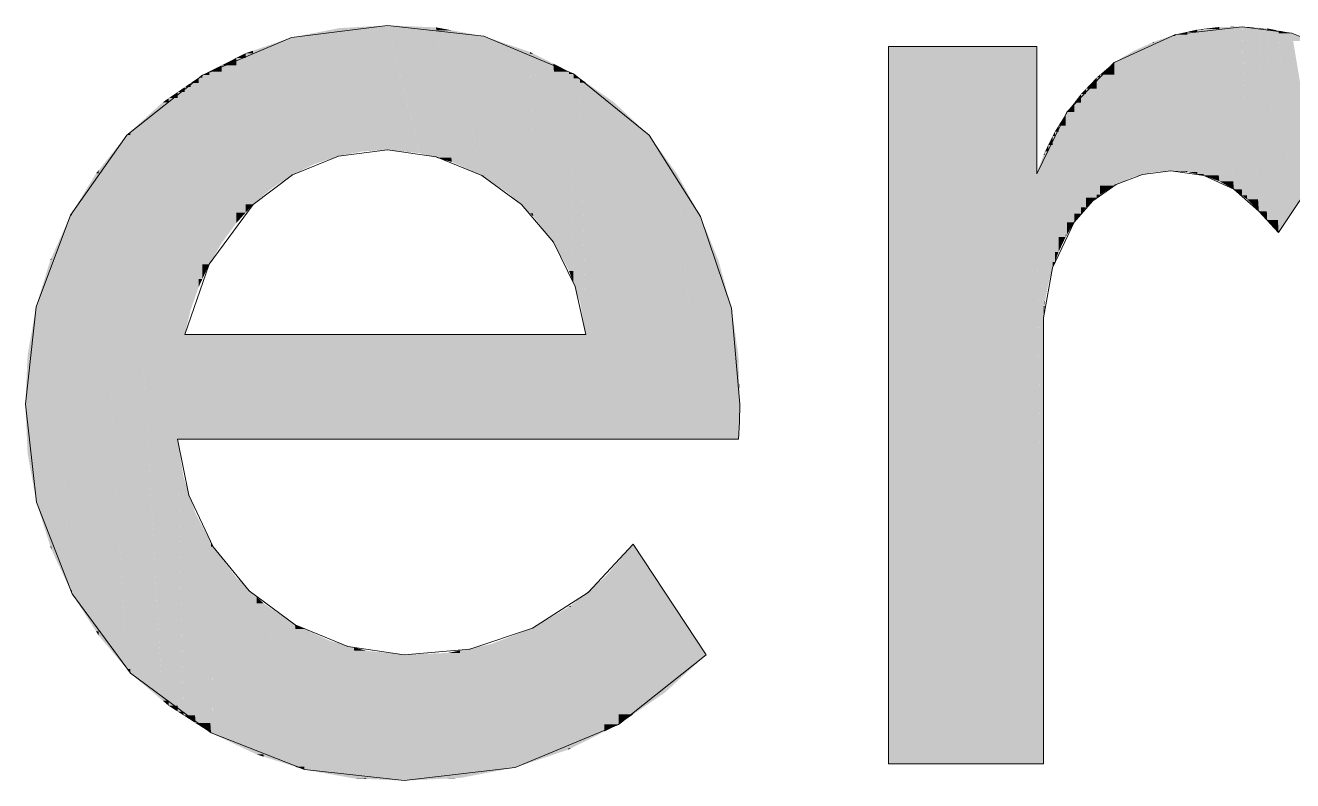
# Model space of a CAD drawing. Extents: x -1 to 1342, y -35 to 723.
# Drawn here: x 1227.432 to 1229.75, y 276.816 to 278.197 of the extents above; entities that cross this region are included whole.
import ezdxf

# ---------------------------------------------------------------- set-up
doc = ezdxf.new("R2010")
doc.units = 0
doc.layers.get('0').update_dxf_attribs({"lineweight": 18})
doc.layers.add('P11_Plankopf_Ausführung_AF_4_800 Plankopf', color=7, linetype='Continuous', lineweight=25)

# ---------------------------------------------------------------- blocks, each defined once
blk = doc.blocks.new('Referenz-A0SKLQSHLL', base_point=(1054.4775, 131.3883))
at = {"layer": 'P11_Plankopf_Ausführung_AF_4_800 Plankopf', "color": 0, "linetype": 'Continuous', "lineweight": 13, "ltscale": 16.9}
for p, q in [((1228.0942, 278.1969), (1227.9188, 278.1747)), ((1228.2708, 278.1769), (1228.0942, 278.1969)), ((1229.5358, 278.1801), (1229.424, 278.1292)), ((1229.6578, 278.1945), (1229.5358, 278.1801)), ((1229.7489, 278.1825), (1229.6578, 278.1945)), ((1229.8342, 278.1485), (1229.7489, 278.1825)), ((1227.9188, 278.1747), (1227.7559, 278.1061)), ((1228.4348, 278.1081), (1228.2708, 278.1769)), ((1229.2821, 278.1584), (1229.0109, 278.1584)), ((1229.0109, 278.1584), (1229.0109, 276.8465)), ((1229.2821, 277.9257), (1229.2821, 278.1584)), ((1229.424, 278.1292), (1229.3375, 278.0383)), ((1227.7559, 278.1061), (1227.6174, 277.9962)), ((1228.5729, 277.9962), (1228.4348, 278.1081)), ((1229.7246, 277.8184), (1229.9086, 278.0947)), ((1229.3375, 278.0383), (1229.2821, 277.9257)), ((1227.6174, 277.9962), (1227.5146, 277.8496)), ((1228.6673, 277.8471), (1228.5729, 277.9962)), ((1228.0046, 277.9578), (1227.9208, 277.9238)), ((1228.0942, 277.9693), (1228.0046, 277.9578)), ((1228.1834, 277.9563), (1228.0942, 277.9693)), ((1228.2669, 277.9223), (1228.1834, 277.9563)), ((1227.9208, 277.9238), (1227.8485, 277.8695)), ((1229.4758, 277.9245), (1229.4273, 277.9059)), ((1229.5274, 277.9308), (1229.4758, 277.9245)), ((1229.5876, 277.9225), (1229.5274, 277.9308)), ((1228.3398, 277.8694), (1228.2669, 277.9223)), ((1229.4273, 277.9059), (1229.3848, 277.8761)), ((1229.6429, 277.8972), (1229.5876, 277.9225)), ((1229.6885, 277.8569), (1229.6429, 277.8972)), ((1227.8485, 277.8695), (1227.7683, 277.76)), ((1228.3979, 277.8005), (1228.3398, 277.8694)), ((1229.3848, 277.8761), (1229.3507, 277.8369)), ((1229.6885, 277.8569), (1229.7246, 277.8184)), ((1227.5146, 277.8496), (1227.4515, 277.682)), ((1228.7237, 277.6799), (1228.6673, 277.8471)), ((1229.3507, 277.8369), (1229.3113, 277.7533)), ((1228.4379, 277.7197), (1228.3979, 277.8005)), ((1227.7683, 277.76), (1227.7236, 277.6317)), ((1229.3113, 277.7533), (1229.2947, 277.6624)), ((1228.4574, 277.6317), (1228.4379, 277.7197)), ((1227.4515, 277.682), (1227.432, 277.504)), ((1228.7388, 277.504), (1228.7237, 277.6799)), ((1229.2947, 276.8465), (1229.2947, 277.6624)), ((1228.4574, 277.6317), (1227.7236, 277.6317)), ((1227.432, 277.504), (1227.4521, 277.3251)), ((1228.7385, 277.4719), (1228.7388, 277.504)), ((1228.7364, 277.44), (1228.7385, 277.4719)), ((1227.7106, 277.44), (1227.7309, 277.3377)), ((1227.7106, 277.44), (1228.7364, 277.44)), ((1227.4521, 277.3251), (1227.5176, 277.1573)), ((1227.7309, 277.3377), (1227.7755, 277.2435)), ((1227.7755, 277.2435), (1227.8416, 277.163)), ((1228.4615, 277.1601), (1228.5442, 277.2482)), ((1228.6774, 277.0462), (1228.5442, 277.2482)), ((1227.8416, 277.163), (1227.9254, 277.101)), ((1228.3598, 277.0948), (1228.4615, 277.1601)), ((1227.5176, 277.1573), (1227.6241, 277.0121)), ((1227.9254, 277.101), (1228.0218, 277.0612)), ((1228.2453, 277.056), (1228.3598, 277.0948)), ((1228.0218, 277.0612), (1228.1249, 277.0462)), ((1228.1249, 277.0462), (1228.2453, 277.056)), ((1228.5172, 276.9186), (1228.6774, 277.0462)), ((1227.6241, 277.0121), (1227.7717, 276.903)), ((1228.3282, 276.8399), (1228.5172, 276.9186)), ((1227.7717, 276.903), (1227.9425, 276.8361)), ((1227.9425, 276.8361), (1228.1249, 276.8159)), ((1228.1249, 276.8159), (1228.3282, 276.8399)), ((1229.0109, 276.8465), (1229.2947, 276.8465))]:
    blk.add_line(p, q, dxfattribs=at)
at = {"layer": 'P11_Plankopf_Ausführung_AF_4_800 Plankopf', "color": 0, "linetype": 'Continuous', "lineweight": 0, "ltscale": 0.0169}
for points in [[(1227.9616, 278.1751), (1227.9208, 278.1751), (1227.9616, 278.1831)], [(1228.0046, 278.1831), (1227.9616, 278.1831), (1228.0046, 278.1915)], [(1228.0046, 277.9578), (1227.9616, 277.9578), (1227.9616, 278.1831)], [(1228.0046, 277.9578), (1228.0046, 278.1831), (1227.9616, 278.1831)], [(1228.0058, 278.1915), (1228.0046, 278.1915), (1228.0058, 278.1918)], [(1228.0058, 277.958), (1228.0046, 277.958), (1228.0046, 278.1915)], [(1228.0058, 277.958), (1228.0058, 278.1915), (1228.0046, 278.1915)], [(1228.049, 278.1918), (1228.0058, 278.1918), (1228.049, 278.1943)], [(1228.049, 277.9665), (1228.0058, 277.9665), (1228.0058, 278.1918)], [(1228.049, 277.9665), (1228.049, 278.1918), (1228.0058, 278.1918)], [(1228.0942, 278.1943), (1228.049, 278.1943), (1228.0942, 278.1969)], [(1228.0942, 277.9693), (1228.049, 277.9693), (1228.049, 278.1943)], [(1228.0942, 277.9693), (1228.0942, 278.1943), (1228.049, 278.1943)], [(1228.1524, 277.9693), (1228.0942, 277.9693), (1228.0942, 278.1969)], [(1228.1541, 278.1944), (1228.0949, 278.1944), (1228.0942, 278.1969)], [(1228.1541, 277.963), (1228.1541, 278.1944), (1228.0949, 278.1944)], [(1228.1823, 277.963), (1228.1541, 277.963), (1228.1541, 278.1944)], [(1228.1832, 278.1932), (1228.1542, 278.1932), (1228.1541, 278.1944)], [(1228.1832, 277.9551), (1228.1832, 278.1932), (1228.1542, 278.1932)], [(1228.2112, 277.9551), (1228.1832, 277.9551), (1228.1832, 278.1932)], [(1228.2121, 278.1878), (1228.1839, 278.1878), (1228.1832, 278.1932)], [(1228.2121, 277.9472), (1228.2121, 278.1878), (1228.1839, 278.1878)], [(1228.2617, 277.9472), (1228.2121, 277.9472), (1228.2121, 278.1878)], [(1228.2669, 278.1776), (1228.2142, 278.1776), (1228.2121, 278.1878)], [(1229.5358, 278.1773), (1229.5274, 278.1773), (1229.5358, 278.1801)], [(1229.5578, 278.1801), (1229.5358, 278.1801), (1229.5578, 278.185)], [(1229.5577, 277.9303), (1229.5358, 277.9303), (1229.5358, 278.1801)], [(1229.5578, 277.9289), (1229.5578, 278.1801), (1229.5358, 278.1801)], [(1229.5759, 278.185), (1229.5578, 278.185), (1229.5759, 278.1891)], [(1229.5757, 277.9289), (1229.5578, 277.9289), (1229.5578, 278.185)], [(1229.5759, 277.925), (1229.5759, 278.185), (1229.5578, 278.185)], [(1229.5876, 278.1891), (1229.5759, 278.1891), (1229.5876, 278.1905)], [(1229.5875, 277.925), (1229.5759, 277.925), (1229.5759, 278.1891)], [(1229.5876, 277.9225), (1229.5876, 278.1891), (1229.5759, 278.1891)], [(1229.6162, 278.1905), (1229.5876, 278.1905), (1229.6162, 278.1939)], [(1229.6151, 277.9225), (1229.5876, 277.9225), (1229.5876, 278.1905)], [(1229.6162, 277.9119), (1229.6162, 278.1905), (1229.5876, 278.1905)], [(1229.6167, 277.9119), (1229.6162, 277.9119), (1229.6162, 278.1939)], [(1229.6167, 277.9116), (1229.6167, 278.1939), (1229.6162, 278.1939)], [(1229.6167, 278.1939), (1229.6162, 278.1939), (1229.6167, 278.1939)], [(1229.6429, 278.1939), (1229.6167, 278.1939), (1229.6429, 278.1943)], [(1229.6416, 277.9116), (1229.6167, 277.9116), (1229.6167, 278.1939)], [(1229.6429, 277.8972), (1229.6429, 278.1939), (1229.6167, 278.1939)], [(1229.6578, 278.1943), (1229.6429, 278.1943), (1229.6578, 278.1945)], [(1229.6573, 277.8972), (1229.6429, 277.8972), (1229.6429, 278.1943)], [(1229.6578, 277.8858), (1229.6578, 278.1943), (1229.6429, 278.1943)], [(1229.667, 277.8858), (1229.6578, 277.8858), (1229.6578, 278.1945)], [(1229.6672, 278.1939), (1229.6579, 278.1939), (1229.6578, 278.1945)], [(1229.6672, 277.8787), (1229.6672, 278.1939), (1229.6579, 278.1939)], [(1229.6871, 277.8787), (1229.6672, 277.8787), (1229.6672, 278.1939)], [(1229.6885, 278.1924), (1229.6673, 278.1924), (1229.6672, 278.1939)], [(1229.6885, 277.8569), (1229.6885, 278.1924), (1229.6673, 278.1924)], [(1229.703, 277.8569), (1229.6885, 277.8569), (1229.6885, 278.1924)], [(1229.7037, 278.1913), (1229.6886, 278.1913), (1229.6885, 278.1924)], [(1229.7037, 277.8407), (1229.7037, 278.1913), (1229.6886, 278.1913)], [(1229.7234, 277.8407), (1229.7037, 277.8407), (1229.7037, 278.1913)], [(1229.7246, 278.1872), (1229.704, 278.1872), (1229.7037, 278.1913)], [(1229.7246, 277.8184), (1229.7246, 278.1872), (1229.704, 278.1872)], [(1229.7489, 277.8549), (1229.7246, 277.8549), (1229.7246, 278.1872)], [(1229.7489, 278.1825), (1229.725, 278.1825), (1229.7246, 278.1872)], [(1229.7489, 277.8549), (1229.7489, 278.1825), (1229.725, 278.1825)], [(1229.7926, 277.9205), (1229.7489, 277.9205), (1229.7489, 278.1825)], [(1229.7926, 278.1681), (1229.7513, 278.1681), (1229.7489, 278.1825)], [(1227.8829, 278.1506), (1227.8485, 278.1506), (1227.8829, 278.1624)], [(1227.9188, 278.1624), (1227.8829, 278.1624), (1227.9188, 278.1747)], [(1227.9188, 277.9225), (1227.8829, 277.9225), (1227.8829, 278.1624)], [(1227.9188, 277.9225), (1227.9188, 278.1624), (1227.8829, 278.1624)], [(1227.9208, 278.1747), (1227.9188, 278.1747), (1227.9208, 278.1751)], [(1227.9208, 277.9238), (1227.9188, 277.9238), (1227.9188, 278.1747)], [(1227.9208, 277.9238), (1227.9208, 278.1747), (1227.9188, 278.1747)], [(1227.9616, 277.9435), (1227.9208, 277.9435), (1227.9208, 278.1751)], [(1227.9616, 277.9435), (1227.9616, 278.1751), (1227.9208, 278.1751)], [(1228.2669, 277.9223), (1228.2669, 278.1776), (1228.2142, 278.1776)], [(1228.2708, 277.9223), (1228.2669, 277.9223), (1228.2669, 278.1776)], [(1228.2708, 278.1769), (1228.2669, 278.1769), (1228.2669, 278.1776)], [(1228.2708, 277.9197), (1228.2708, 278.1769), (1228.2669, 278.1769)], [(1228.312, 277.9197), (1228.2708, 277.9197), (1228.2708, 278.1769)], [(1228.3169, 278.1613), (1228.2733, 278.1613), (1228.2708, 278.1769)], [(1228.3169, 277.889), (1228.3169, 278.1613), (1228.2733, 278.1613)], [(1228.3508, 277.889), (1228.3169, 277.889), (1228.3169, 278.1613)], [(1228.3552, 278.1483), (1228.3185, 278.1483), (1228.3169, 278.1613)], [(1229.0109, 276.8465), (1229.2821, 276.8465), (1229.0109, 278.1584)], [(1229.2821, 277.9257), (1229.2821, 278.1584), (1229.0109, 278.1584)], [(1229.2821, 277.9257), (1229.059, 277.9257), (1229.0109, 278.1584)], [(1229.4928, 278.15), (1229.4594, 278.15), (1229.4928, 278.1652)], [(1229.4969, 278.1652), (1229.4928, 278.1652), (1229.4969, 278.167)], [(1229.4969, 277.9284), (1229.4928, 277.9284), (1229.4928, 278.1652)], [(1229.4969, 277.9284), (1229.4969, 278.1652), (1229.4928, 278.1652)], [(1229.5274, 278.167), (1229.4969, 278.167), (1229.5274, 278.1773)], [(1229.5274, 277.9308), (1229.4969, 277.9308), (1229.4969, 278.167)], [(1229.5274, 277.9308), (1229.5274, 278.167), (1229.4969, 278.167)], [(1229.5358, 277.9308), (1229.5274, 277.9308), (1229.5274, 278.1773)], [(1229.5358, 277.9303), (1229.5358, 278.1773), (1229.5274, 278.1773)], [(1227.8182, 278.124), (1227.7913, 278.124), (1227.8182, 278.1375)], [(1227.835, 278.1375), (1227.8182, 278.1375), (1227.835, 278.146)], [(1227.835, 277.8545), (1227.8182, 277.8545), (1227.8182, 278.1375)], [(1227.835, 277.8545), (1227.835, 278.1375), (1227.8182, 278.1375)], [(1227.8485, 278.146), (1227.835, 278.146), (1227.8485, 278.1506)], [(1227.8485, 277.8695), (1227.835, 277.8695), (1227.835, 278.146)], [(1227.8485, 277.8695), (1227.8485, 278.146), (1227.835, 278.146)], [(1227.8829, 277.899), (1227.8485, 277.899), (1227.8485, 278.1506)], [(1227.8829, 277.899), (1227.8829, 278.1506), (1227.8485, 278.1506)], [(1228.3552, 277.8533), (1228.3552, 278.1483), (1228.3185, 278.1483)], [(1228.3609, 277.8533), (1228.3552, 277.8533), (1228.3552, 278.1483)], [(1228.361, 278.1454), (1228.3553, 278.1454), (1228.3552, 278.1483)], [(1228.361, 277.848), (1228.361, 278.1454), (1228.3553, 278.1454)], [(1228.3928, 277.848), (1228.361, 277.848), (1228.361, 278.1454)], [(1228.3979, 278.1268), (1228.363, 278.1268), (1228.361, 278.1454)], [(1229.4592, 278.1312), (1229.4273, 278.1312), (1229.4592, 278.1499)], [(1229.4594, 278.1499), (1229.4592, 278.1499), (1229.4594, 278.15)], [(1229.4594, 277.9197), (1229.4592, 277.9197), (1229.4592, 278.1499)], [(1229.4594, 277.9197), (1229.4594, 278.1499), (1229.4592, 278.1499)], [(1229.4928, 277.928), (1229.4594, 277.928), (1229.4594, 278.15)], [(1229.4928, 277.928), (1229.4928, 278.15), (1229.4594, 278.15)], [(1227.7683, 278.1061), (1227.7559, 278.1061), (1227.7683, 278.1124)], [(1227.7913, 278.1124), (1227.7683, 278.1124), (1227.7913, 278.124)], [(1227.7913, 277.7991), (1227.7683, 277.7991), (1227.7683, 278.1124)], [(1227.7913, 277.7991), (1227.7913, 278.1124), (1227.7683, 278.1124)], [(1227.8182, 277.8357), (1227.7913, 277.8357), (1227.7913, 278.124)], [(1227.8182, 277.8357), (1227.8182, 278.124), (1227.7913, 278.124)], [(1228.3979, 277.8005), (1228.3979, 278.1268), (1228.363, 278.1268)], [(1228.4227, 277.8005), (1228.3979, 277.8005), (1228.3979, 278.1268)], [(1228.4267, 278.1122), (1228.399, 278.1122), (1228.3979, 278.1268)], [(1228.4267, 277.7477), (1228.4267, 278.1122), (1228.399, 278.1122)], [(1228.4343, 277.7477), (1228.4267, 277.7477), (1228.4267, 278.1122)], [(1228.4348, 278.1081), (1228.4268, 278.1081), (1228.4267, 278.1122)], [(1229.424, 278.107), (1229.3981, 278.107), (1229.424, 278.1292)], [(1229.4273, 278.1292), (1229.424, 278.1292), (1229.4273, 278.1312)], [(1229.4273, 277.9059), (1229.424, 277.9059), (1229.424, 278.1292)], [(1229.4273, 277.9059), (1229.4273, 278.1292), (1229.424, 278.1292)], [(1229.4592, 277.9196), (1229.4273, 277.9196), (1229.4273, 278.1312)], [(1229.4592, 277.9196), (1229.4592, 278.1312), (1229.4273, 278.1312)], [(1227.7342, 278.0839), (1227.7236, 278.0839), (1227.7342, 278.0912)], [(1227.7492, 278.0912), (1227.7342, 278.0912), (1227.7492, 278.1015)], [(1227.7492, 277.7188), (1227.7342, 277.7188), (1227.7342, 278.0912)], [(1227.7492, 277.7188), (1227.7492, 278.0912), (1227.7342, 278.0912)], [(1227.7559, 278.1015), (1227.7492, 278.1015), (1227.7559, 278.1061)], [(1227.7559, 277.7332), (1227.7492, 277.7332), (1227.7492, 278.1015)], [(1227.7559, 277.7332), (1227.7559, 278.1015), (1227.7492, 278.1015)], [(1227.7683, 277.76), (1227.7559, 277.76), (1227.7559, 278.1061)], [(1227.7683, 277.76), (1227.7683, 278.1061), (1227.7559, 278.1061)], [(1228.4348, 277.7249), (1228.4348, 278.1081), (1228.4268, 278.1081)], [(1228.4458, 277.7249), (1228.4348, 277.7249), (1228.4348, 278.1081)], [(1228.4467, 278.0998), (1228.435, 278.0998), (1228.4348, 278.1081)], [(1228.4467, 277.691), (1228.4467, 278.0998), (1228.435, 278.0998)], [(1228.456, 277.691), (1228.4467, 277.691), (1228.4467, 278.0998)], [(1228.4574, 278.0923), (1228.4469, 278.0923), (1228.4467, 278.0998)], [(1228.4574, 277.6317), (1228.4574, 278.0923), (1228.4469, 278.0923)], [(1228.4574, 277.44), (1228.5078, 277.44), (1228.4574, 278.0923)], [(1228.5078, 278.0571), (1228.4601, 278.0571), (1228.4574, 278.0923)], [(1229.3921, 278.0811), (1229.3724, 278.0811), (1229.3921, 278.1019)], [(1229.3981, 278.1019), (1229.3921, 278.1019), (1229.3981, 278.107)], [(1229.3981, 277.8872), (1229.3921, 277.8872), (1229.3921, 278.1019)], [(1229.3981, 277.8872), (1229.3981, 278.1019), (1229.3921, 278.1019)], [(1229.424, 277.9038), (1229.3981, 277.9038), (1229.3981, 278.107)], [(1229.424, 277.9038), (1229.424, 278.107), (1229.3981, 278.107)], [(1227.6943, 278.0559), (1227.6829, 278.0559), (1227.6943, 278.0638)], [(1227.7106, 278.0638), (1227.6943, 278.0638), (1227.7106, 278.075)], [(1227.7105, 276.9527), (1227.6943, 276.9527), (1227.6943, 278.0638)], [(1227.7106, 276.9422), (1227.7106, 278.0638), (1227.6943, 278.0638)], [(1227.7236, 278.075), (1227.7106, 278.075), (1227.7236, 278.0839)], [(1227.7106, 277.44), (1227.7236, 277.44), (1227.7106, 278.075)], [(1227.7236, 277.44), (1227.7236, 278.075), (1227.7106, 278.075)], [(1227.7342, 277.6759), (1227.7236, 277.6759), (1227.7236, 278.0839)], [(1227.7342, 277.6759), (1227.7342, 278.0839), (1227.7236, 278.0839)], [(1229.3632, 278.0554), (1229.3507, 278.0554), (1229.3632, 278.0715)], [(1229.3724, 278.0715), (1229.3632, 278.0715), (1229.3724, 278.0811)], [(1229.3724, 277.864), (1229.3632, 277.864), (1229.3632, 278.0715)], [(1229.3724, 277.864), (1229.3724, 278.0715), (1229.3632, 278.0715)], [(1229.3921, 277.8818), (1229.3724, 277.8818), (1229.3724, 278.0811)], [(1229.3921, 277.8818), (1229.3921, 278.0811), (1229.3724, 278.0811)], [(1227.6829, 278.0024), (1227.6241, 278.0024), (1227.6829, 278.0559)], [(1227.6942, 276.9624), (1227.6829, 276.9624), (1227.6829, 278.0559)], [(1227.6943, 276.9527), (1227.6943, 278.0559), (1227.6829, 278.0559)], [(1228.5078, 277.44), (1228.5078, 278.0571), (1228.4601, 278.0571)], [(1228.5078, 277.44), (1228.5729, 277.44), (1228.5078, 278.0571)], [(1228.5729, 277.9962), (1228.5142, 277.9962), (1228.5078, 278.0571)], [(1229.3507, 278.0383), (1229.3375, 278.0383), (1229.3507, 278.0554)], [(1229.3632, 277.8525), (1229.3507, 277.8525), (1229.3507, 278.0554)], [(1229.3632, 277.8525), (1229.3632, 278.0554), (1229.3507, 278.0554)], [(1229.3352, 278.0136), (1229.322, 278.0136), (1229.3352, 278.0346)], [(1229.3375, 278.0346), (1229.3352, 278.0346), (1229.3375, 278.0383)], [(1229.3375, 277.8141), (1229.3352, 277.8141), (1229.3352, 278.0346)], [(1229.3375, 277.8141), (1229.3375, 278.0346), (1229.3352, 278.0346)], [(1229.3507, 277.8369), (1229.3375, 277.8369), (1229.3375, 278.0383)], [(1229.3507, 277.8369), (1229.3507, 278.0383), (1229.3375, 278.0383)], [(1227.6174, 277.9321), (1227.5661, 277.9321), (1227.6174, 277.9962)], [(1227.6241, 277.9962), (1227.6174, 277.9962), (1227.6241, 278.0024)], [(1227.6241, 277.0202), (1227.6174, 277.0202), (1227.6174, 277.9962)], [(1227.6241, 277.0121), (1227.6241, 277.9962), (1227.6174, 277.9962)], [(1227.68, 277.0121), (1227.6241, 277.0121), (1227.6241, 278.0024)], [(1227.6829, 276.9624), (1227.6829, 278.0024), (1227.6241, 278.0024)], [(1228.5729, 277.44), (1228.5729, 277.9962), (1228.5142, 277.9962)], [(1228.5729, 277.44), (1228.6245, 277.44), (1228.5729, 277.9962)], [(1228.6245, 277.9245), (1228.5795, 277.9245), (1228.5729, 277.9962)], [(1229.3113, 277.9781), (1229.3032, 277.9781), (1229.3113, 277.9947)], [(1229.3153, 277.9947), (1229.3113, 277.9947), (1229.3153, 278.0027)], [(1229.3153, 277.7639), (1229.3113, 277.7639), (1229.3113, 277.9947)], [(1229.3153, 277.7639), (1229.3153, 277.9947), (1229.3113, 277.9947)], [(1229.322, 278.0027), (1229.3153, 278.0027), (1229.322, 278.0136)], [(1229.322, 277.7823), (1229.3153, 277.7823), (1229.3153, 278.0027)], [(1229.322, 277.7823), (1229.322, 278.0027), (1229.3153, 278.0027)], [(1229.3352, 277.8102), (1229.322, 277.8102), (1229.322, 278.0136)], [(1229.3352, 277.8102), (1229.3352, 278.0136), (1229.322, 278.0136)], [(1229.3032, 277.9668), (1229.2976, 277.9668), (1229.3032, 277.9781)], [(1229.3113, 277.7533), (1229.3032, 277.7533), (1229.3032, 277.9781)], [(1229.3113, 277.7533), (1229.3113, 277.9781), (1229.3032, 277.9781)], [(1227.9616, 277.9435), (1228.0046, 277.9578), (1227.9616, 277.9578)], [(1228.0046, 277.9578), (1228.0058, 277.958), (1228.0046, 277.958)], [(1228.0058, 277.958), (1228.049, 277.9665), (1228.0058, 277.9665)], [(1228.049, 277.9665), (1228.0942, 277.9693), (1228.049, 277.9693)], [(1228.1541, 277.963), (1228.1524, 277.9693), (1228.0942, 277.9693)], [(1228.1832, 277.9551), (1228.1823, 277.963), (1228.1541, 277.963)], [(1228.2121, 277.9472), (1228.2112, 277.9551), (1228.1832, 277.9551)], [(1228.2669, 277.9223), (1228.2617, 277.9472), (1228.2121, 277.9472)], [(1229.2947, 277.9257), (1229.2821, 277.9257), (1229.2947, 277.9596)], [(1229.2967, 277.9596), (1229.2947, 277.9596), (1229.2967, 277.9651)], [(1229.2967, 277.6839), (1229.2947, 277.6839), (1229.2947, 277.9596)], [(1229.2967, 277.6839), (1229.2967, 277.9596), (1229.2947, 277.9596)], [(1229.2976, 277.9651), (1229.2967, 277.9651), (1229.2976, 277.9668)], [(1229.2976, 277.6931), (1229.2967, 277.6931), (1229.2967, 277.9651)], [(1229.2976, 277.6931), (1229.2976, 277.9651), (1229.2967, 277.9651)], [(1229.3032, 277.7235), (1229.2976, 277.7235), (1229.2976, 277.9668)], [(1229.3032, 277.7235), (1229.3032, 277.9668), (1229.2976, 277.9668)], [(1227.5613, 277.8546), (1227.5176, 277.8546), (1227.5613, 277.9261)], [(1227.5661, 277.9261), (1227.5613, 277.9261), (1227.5661, 277.9321)], [(1227.5661, 277.0888), (1227.5613, 277.0888), (1227.5613, 277.9261)], [(1227.5661, 277.0813), (1227.5661, 277.9261), (1227.5613, 277.9261)], [(1227.6139, 277.0813), (1227.5661, 277.0813), (1227.5661, 277.9321)], [(1227.6174, 277.0202), (1227.6174, 277.9321), (1227.5661, 277.9321)], [(1227.9188, 277.9225), (1227.9208, 277.9238), (1227.9188, 277.9238)], [(1227.9208, 277.9238), (1227.9616, 277.9435), (1227.9208, 277.9435)], [(1228.6245, 277.44), (1228.6245, 277.9245), (1228.5795, 277.9245)], [(1228.6245, 277.44), (1228.6673, 277.44), (1228.6245, 277.9245)], [(1228.6673, 277.8471), (1228.6314, 277.8471), (1228.6245, 277.9245)], [(1229.2821, 276.8465), (1229.2821, 277.9257), (1229.059, 277.9257)], [(1229.2821, 276.8465), (1229.2947, 276.8465), (1229.2821, 277.9257)], [(1229.2947, 277.6624), (1229.2947, 277.9257), (1229.2821, 277.9257)], [(1229.2947, 277.6624), (1229.2852, 277.6624), (1229.2821, 277.9257)], [(1229.4594, 277.9197), (1229.4928, 277.928), (1229.4594, 277.928)], [(1229.4928, 277.928), (1229.4969, 277.9284), (1229.4928, 277.9284)], [(1229.4969, 277.9284), (1229.5274, 277.9308), (1229.4969, 277.9308)], [(1229.5358, 277.9303), (1229.5358, 277.9308), (1229.5274, 277.9308)], [(1229.5578, 277.9289), (1229.5577, 277.9303), (1229.5358, 277.9303)], [(1229.5759, 277.925), (1229.5757, 277.9289), (1229.5578, 277.9289)], [(1229.5876, 277.9225), (1229.5875, 277.925), (1229.5759, 277.925)], [(1227.8829, 277.899), (1227.9188, 277.9225), (1227.8829, 277.9225)], [(1228.2708, 277.9197), (1228.2708, 277.9223), (1228.2669, 277.9223)], [(1228.3169, 277.889), (1228.312, 277.9197), (1228.2708, 277.9197)], [(1229.3981, 277.8872), (1229.424, 277.9038), (1229.3981, 277.9038)], [(1229.424, 277.9038), (1229.4273, 277.9059), (1229.424, 277.9059)], [(1229.4273, 277.9059), (1229.4592, 277.9196), (1229.4273, 277.9196)], [(1229.4592, 277.9196), (1229.4594, 277.9197), (1229.4592, 277.9197)], [(1229.6162, 277.9119), (1229.6151, 277.9225), (1229.5876, 277.9225)], [(1229.6167, 277.9116), (1229.6167, 277.9119), (1229.6162, 277.9119)], [(1229.6429, 277.8972), (1229.6416, 277.9116), (1229.6167, 277.9116)], [(1229.7489, 277.8549), (1229.7926, 277.9205), (1229.7489, 277.9205)], [(1227.8485, 277.8695), (1227.8829, 277.899), (1227.8485, 277.899)], [(1228.3552, 277.8533), (1228.3508, 277.889), (1228.3169, 277.889)], [(1229.3724, 277.864), (1229.3921, 277.8818), (1229.3724, 277.8818)], [(1229.3921, 277.8818), (1229.3981, 277.8872), (1229.3921, 277.8872)], [(1229.6578, 277.8858), (1229.6573, 277.8972), (1229.6429, 277.8972)], [(1229.6672, 277.8787), (1229.667, 277.8858), (1229.6578, 277.8858)], [(1229.6885, 277.8569), (1229.6871, 277.8787), (1229.6672, 277.8787)], [(1227.5176, 277.8496), (1227.5146, 277.8496), (1227.5176, 277.8546)], [(1227.5574, 277.1573), (1227.5176, 277.1573), (1227.5176, 277.8546)], [(1227.5613, 277.0888), (1227.5613, 277.8546), (1227.5176, 277.8546)], [(1227.8182, 277.8357), (1227.835, 277.8545), (1227.8182, 277.8545)], [(1227.835, 277.8545), (1227.8485, 277.8695), (1227.835, 277.8695)], [(1229.3632, 277.8525), (1229.3724, 277.864), (1229.3632, 277.864)], [(1229.7037, 277.8407), (1229.703, 277.8569), (1229.6885, 277.8569)], [(1229.7246, 277.8184), (1229.7489, 277.8549), (1229.7246, 277.8549)], [(1227.5146, 277.7714), (1227.4794, 277.7714), (1227.5146, 277.8496)], [(1227.5176, 277.1639), (1227.5146, 277.1639), (1227.5146, 277.8496)], [(1227.5176, 277.1573), (1227.5176, 277.8496), (1227.5146, 277.8496)], [(1227.7913, 277.7991), (1227.8182, 277.8357), (1227.7913, 277.8357)], [(1228.361, 277.848), (1228.3609, 277.8533), (1228.3552, 277.8533)], [(1228.3979, 277.8005), (1228.3928, 277.848), (1228.361, 277.848)], [(1228.6673, 277.44), (1228.6673, 277.8471), (1228.6314, 277.8471)], [(1228.6673, 277.44), (1228.7005, 277.44), (1228.6673, 277.8471)], [(1228.7005, 277.7652), (1228.674, 277.7652), (1228.6673, 277.8471)], [(1229.3375, 277.8141), (1229.3507, 277.8369), (1229.3375, 277.8369)], [(1229.3507, 277.8369), (1229.3632, 277.8525), (1229.3507, 277.8525)], [(1229.7246, 277.8184), (1229.7234, 277.8407), (1229.7037, 277.8407)], [(1229.322, 277.7823), (1229.3352, 277.8102), (1229.322, 277.8102)], [(1229.3352, 277.8102), (1229.3375, 277.8141), (1229.3352, 277.8141)], [(1227.7683, 277.76), (1227.7913, 277.7991), (1227.7683, 277.7991)], [(1228.4267, 277.7477), (1228.4227, 277.8005), (1228.3979, 277.8005)], [(1227.4777, 277.6841), (1227.4521, 277.6841), (1227.4777, 277.7678)], [(1227.4794, 277.7678), (1227.4777, 277.7678), (1227.4794, 277.7714)], [(1227.4794, 277.2443), (1227.4777, 277.2443), (1227.4777, 277.7678)], [(1227.4794, 277.2391), (1227.4794, 277.7678), (1227.4777, 277.7678)], [(1227.5102, 277.2391), (1227.4794, 277.2391), (1227.4794, 277.7714)], [(1227.5146, 277.1639), (1227.5146, 277.7714), (1227.4794, 277.7714)], [(1228.7005, 277.44), (1228.7005, 277.7652), (1228.674, 277.7652)], [(1228.7005, 277.44), (1228.7237, 277.44), (1228.7005, 277.7652)], [(1228.7237, 277.6799), (1228.7066, 277.6799), (1228.7005, 277.7652)], [(1229.3113, 277.7533), (1229.3153, 277.7639), (1229.3113, 277.7639)], [(1229.3153, 277.7639), (1229.322, 277.7823), (1229.3153, 277.7823)], [(1227.7559, 277.7332), (1227.7683, 277.76), (1227.7559, 277.76)], [(1228.4348, 277.7249), (1228.4343, 277.7477), (1228.4267, 277.7477)], [(1229.3032, 277.7235), (1229.3113, 277.7533), (1229.3032, 277.7533)], [(1227.7342, 277.6759), (1227.7492, 277.7188), (1227.7342, 277.7188)], [(1227.7492, 277.7188), (1227.7559, 277.7332), (1227.7492, 277.7332)], [(1228.4467, 277.691), (1228.4458, 277.7249), (1228.4348, 277.7249)], [(1229.2976, 277.6931), (1229.3032, 277.7235), (1229.2976, 277.7235)], [(1229.2967, 277.6839), (1229.2976, 277.6931), (1229.2967, 277.6931)], [(1227.4515, 277.5941), (1227.4362, 277.5941), (1227.4515, 277.682)], [(1227.4521, 277.682), (1227.4515, 277.682), (1227.4521, 277.6841)], [(1227.4521, 277.3287), (1227.4515, 277.3287), (1227.4515, 277.682)], [(1227.4521, 277.3251), (1227.4521, 277.682), (1227.4515, 277.682)], [(1227.473, 277.3251), (1227.4521, 277.3251), (1227.4521, 277.6841)], [(1227.4777, 277.2443), (1227.4777, 277.6841), (1227.4521, 277.6841)], [(1227.7236, 277.6317), (1227.7342, 277.6759), (1227.7236, 277.6759)], [(1228.4574, 277.6317), (1228.456, 277.691), (1228.4467, 277.691)], [(1228.7237, 277.44), (1228.7237, 277.6799), (1228.7066, 277.6799)], [(1228.7237, 277.44), (1228.7364, 277.44), (1228.7237, 277.6799)], [(1228.7364, 277.5932), (1228.7283, 277.5932), (1228.7237, 277.6799)], [(1229.2947, 277.6624), (1229.2967, 277.6839), (1229.2947, 277.6839)], [(1229.2947, 276.8465), (1229.2947, 277.6624), (1229.2852, 277.6624)], [(1227.7236, 277.44), (1228.4574, 277.44), (1227.7236, 277.6317)], [(1228.4574, 277.44), (1228.4574, 277.6317), (1227.7236, 277.6317)], [(1227.4361, 277.504), (1227.432, 277.504), (1227.4361, 277.5936)], [(1227.4362, 277.5936), (1227.4361, 277.5936), (1227.4362, 277.5941)], [(1227.4362, 277.4157), (1227.4361, 277.4157), (1227.4361, 277.5936)], [(1227.4362, 277.4139), (1227.4362, 277.5936), (1227.4361, 277.5936)], [(1227.4466, 277.4139), (1227.4362, 277.4139), (1227.4362, 277.5941)], [(1227.4515, 277.3287), (1227.4515, 277.5941), (1227.4362, 277.5941)], [(1228.7364, 277.44), (1228.7364, 277.5932), (1228.7283, 277.5932)], [(1228.7365, 277.4413), (1228.7364, 277.4413), (1228.7364, 277.5932)], [(1228.7365, 277.5924), (1228.7364, 277.5924), (1228.7364, 277.5932)], [(1228.7365, 277.4413), (1228.7365, 277.5924), (1228.7364, 277.5924)], [(1228.7373, 277.4506), (1228.7365, 277.4506), (1228.7365, 277.5924)], [(1228.7373, 277.5613), (1228.7367, 277.5613), (1228.7365, 277.5924)], [(1228.7373, 277.4506), (1228.7373, 277.5613), (1228.7367, 277.5613)], [(1228.738, 277.4613), (1228.7373, 277.4613), (1228.7373, 277.5613)], [(1228.738, 277.5338), (1228.7375, 277.5338), (1228.7373, 277.5613)], [(1228.738, 277.4613), (1228.738, 277.5338), (1228.7375, 277.5338)], [(1228.7385, 277.4719), (1228.738, 277.4719), (1228.738, 277.5338)], [(1228.7385, 277.5143), (1228.7381, 277.5143), (1228.738, 277.5338)], [(1228.7385, 277.4719), (1228.7385, 277.5143), (1228.7381, 277.5143)], [(1228.7388, 277.4815), (1228.7385, 277.4815), (1228.7385, 277.5143)], [(1228.7388, 277.504), (1228.7386, 277.504), (1228.7385, 277.5143)], [(1227.4361, 277.4157), (1227.4361, 277.504), (1227.432, 277.504)], [(1228.7388, 277.4815), (1228.7388, 277.504), (1228.7386, 277.504)], [(1228.7388, 277.4826), (1228.7388, 277.4826), (1228.7388, 277.504)], [(1228.7388, 277.5012), (1228.7388, 277.5012), (1228.7388, 277.504)], [(1228.7388, 277.4826), (1228.7388, 277.5012), (1228.7388, 277.5012)], [(1228.7389, 277.4933), (1228.7388, 277.4933), (1228.7388, 277.5012)], [(1228.7388, 277.4826), (1228.7389, 277.4933), (1228.7388, 277.4933)], [(1228.7373, 277.4506), (1228.738, 277.4613), (1228.7373, 277.4613)], [(1228.738, 277.4613), (1228.7385, 277.4719), (1228.738, 277.4719)], [(1228.7385, 277.4719), (1228.7388, 277.4815), (1228.7385, 277.4815)], [(1228.7388, 277.4815), (1228.7388, 277.4826), (1228.7388, 277.4826)], [(1227.7212, 276.9422), (1227.7106, 276.9422), (1227.7106, 277.44)], [(1227.7214, 277.3712), (1227.7121, 277.3712), (1227.7106, 277.44)], [(1228.7364, 277.44), (1228.7365, 277.4413), (1228.7364, 277.4413)], [(1228.7365, 277.4413), (1228.7373, 277.4506), (1228.7365, 277.4506)], [(1227.4362, 277.4139), (1227.4362, 277.4157), (1227.4361, 277.4157)], [(1227.4515, 277.3287), (1227.4466, 277.4139), (1227.4362, 277.4139)], [(1227.7214, 276.9353), (1227.7214, 277.3712), (1227.7121, 277.3712)], [(1227.7425, 276.9353), (1227.7214, 276.9353), (1227.7214, 277.3712)], [(1227.7432, 277.3051), (1227.7246, 277.3051), (1227.7214, 277.3712)], [(1227.4521, 277.3251), (1227.4521, 277.3287), (1227.4515, 277.3287)], [(1227.4777, 277.2443), (1227.473, 277.3251), (1227.4521, 277.3251)], [(1227.7432, 276.9213), (1227.7432, 277.3051), (1227.7246, 277.3051)], [(1227.7704, 276.9213), (1227.7432, 276.9213), (1227.7432, 277.3051)], [(1227.7717, 277.2508), (1227.747, 277.2508), (1227.7432, 277.3051)], [(1227.4794, 277.2391), (1227.4794, 277.2443), (1227.4777, 277.2443)], [(1227.5146, 277.1639), (1227.5102, 277.2391), (1227.4794, 277.2391)], [(1227.7717, 276.903), (1227.7717, 277.2508), (1227.747, 277.2508)], [(1227.7754, 276.903), (1227.7717, 276.903), (1227.7717, 277.2508)], [(1227.7755, 277.2435), (1227.7717, 277.2435), (1227.7717, 277.2508)], [(1227.7755, 276.9013), (1227.7755, 277.2435), (1227.7717, 277.2435)], [(1227.8151, 276.9013), (1227.7755, 276.9013), (1227.7755, 277.2435)], [(1227.8174, 277.188), (1227.7819, 277.188), (1227.7755, 277.2435)], [(1228.5442, 277.217), (1228.5172, 277.217), (1228.5442, 277.2482)], [(1228.6018, 276.9768), (1228.5442, 276.9768), (1228.5442, 277.2482)], [(1228.6018, 277.1609), (1228.5627, 277.1609), (1228.5442, 277.2482)], [(1228.5172, 277.1872), (1228.4914, 277.1872), (1228.5172, 277.217)], [(1228.5442, 276.9372), (1228.5172, 276.9372), (1228.5172, 277.217)], [(1228.5442, 276.9372), (1228.5442, 277.217), (1228.5172, 277.217)], [(1227.8174, 276.8816), (1227.8174, 277.188), (1227.7819, 277.188)], [(1227.8528, 276.8816), (1227.8174, 276.8816), (1227.8174, 277.188)], [(1227.8549, 277.1523), (1227.8215, 277.1523), (1227.8174, 277.188)], [(1228.4914, 277.1356), (1228.4294, 277.1356), (1228.4914, 277.1872)], [(1228.5172, 276.9186), (1228.4914, 276.9186), (1228.4914, 277.1872)], [(1228.5172, 276.9186), (1228.5172, 277.1872), (1228.4914, 277.1872)], [(1227.5176, 277.1573), (1227.5176, 277.1639), (1227.5146, 277.1639)], [(1228.6018, 276.9768), (1228.6018, 277.1609), (1228.5627, 277.1609)], [(1228.6774, 277.0462), (1228.6018, 277.0462), (1228.6018, 277.1609)], [(1227.5613, 277.0888), (1227.5574, 277.1573), (1227.5176, 277.1573)], [(1227.8549, 276.8639), (1227.8549, 277.1523), (1227.8215, 277.1523)], [(1227.8676, 276.8639), (1227.8549, 276.8639), (1227.8549, 277.1523)], [(1227.8678, 277.14), (1227.8554, 277.14), (1227.8549, 277.1523)], [(1227.8678, 276.8598), (1227.8678, 277.14), (1227.8554, 277.14)], [(1227.9219, 276.8598), (1227.8678, 276.8598), (1227.8678, 277.14)], [(1227.9254, 277.101), (1227.8754, 277.101), (1227.8678, 277.14)], [(1228.4294, 277.1333), (1228.4255, 277.1333), (1228.4294, 277.1356)], [(1228.4914, 276.9057), (1228.4294, 276.9057), (1228.4294, 277.1356)], [(1228.4914, 276.9057), (1228.4914, 277.1356), (1228.4294, 277.1356)], [(1228.4255, 277.0948), (1228.3598, 277.0948), (1228.4255, 277.1333)], [(1228.4294, 276.8747), (1228.4255, 276.8747), (1228.4255, 277.1333)], [(1228.4294, 276.8747), (1228.4294, 277.1333), (1228.4255, 277.1333)], [(1227.9254, 276.8415), (1227.9254, 277.101), (1227.8754, 277.101)], [(1227.9422, 276.8415), (1227.9254, 276.8415), (1227.9254, 277.101)], [(1227.9425, 277.0931), (1227.9259, 277.0931), (1227.9254, 277.101)], [(1227.9425, 276.8361), (1227.9425, 277.0931), (1227.9259, 277.0931)], [(1227.9872, 276.8361), (1227.9425, 276.8361), (1227.9425, 277.0931)], [(1227.9886, 277.0718), (1227.9462, 277.0718), (1227.9425, 277.0931)], [(1228.3598, 277.0826), (1228.3282, 277.0826), (1228.3598, 277.0948)], [(1228.4255, 276.8727), (1228.3598, 276.8727), (1228.3598, 277.0948)], [(1228.4255, 276.8727), (1228.4255, 277.0948), (1228.3598, 277.0948)], [(1227.5661, 277.0813), (1227.5661, 277.0888), (1227.5613, 277.0888)], [(1227.6174, 277.0202), (1227.6139, 277.0813), (1227.5661, 277.0813)], [(1227.9886, 276.8279), (1227.9886, 277.0718), (1227.9462, 277.0718)], [(1228.0316, 276.8279), (1227.9886, 276.8279), (1227.9886, 277.0718)], [(1228.033, 277.0596), (1227.9907, 277.0596), (1227.9886, 277.0718)], [(1228.2845, 277.054), (1228.2274, 277.054), (1228.2845, 277.0658)], [(1228.3282, 277.0658), (1228.2845, 277.0658), (1228.3282, 277.0826)], [(1228.3282, 276.8399), (1228.2845, 276.8399), (1228.2845, 277.0658)], [(1228.3282, 276.8399), (1228.3282, 277.0658), (1228.2845, 277.0658)], [(1228.3598, 276.8505), (1228.3282, 276.8505), (1228.3282, 277.0826)], [(1228.3598, 276.8505), (1228.3598, 277.0826), (1228.3282, 277.0826)], [(1228.033, 276.82), (1228.033, 277.0596), (1227.9907, 277.0596)], [(1228.0556, 276.82), (1228.033, 276.82), (1228.033, 277.0596)], [(1228.0557, 277.0534), (1228.0336, 277.0534), (1228.033, 277.0596)], [(1228.0557, 276.819), (1228.0557, 277.0534), (1228.0336, 277.0534)], [(1228.124, 276.819), (1228.0557, 276.819), (1228.0557, 277.0534)], [(1228.1249, 277.0462), (1228.0578, 277.0462), (1228.0557, 277.0534)], [(1228.1249, 276.8159), (1228.1249, 277.0462), (1228.0578, 277.0462)], [(1228.2055, 277.0462), (1228.1249, 277.0462), (1228.2055, 277.0494)], [(1228.2055, 276.8198), (1228.1249, 276.8198), (1228.1249, 277.0462)], [(1228.2055, 276.8198), (1228.2055, 277.0462), (1228.1249, 277.0462)], [(1228.2274, 277.0494), (1228.2055, 277.0494), (1228.2274, 277.054)], [(1228.2274, 276.8208), (1228.2055, 276.8208), (1228.2055, 277.0494)], [(1228.2274, 276.8208), (1228.2274, 277.0494), (1228.2055, 277.0494)], [(1228.2845, 276.8316), (1228.2274, 276.8316), (1228.2274, 277.054)], [(1228.2845, 276.8316), (1228.2845, 277.054), (1228.2274, 277.054)], [(1228.6018, 276.9768), (1228.6774, 277.0462), (1228.6018, 277.0462)], [(1227.6241, 277.0121), (1227.6241, 277.0202), (1227.6174, 277.0202)], [(1227.6829, 276.9624), (1227.68, 277.0121), (1227.6241, 277.0121)], [(1228.5442, 276.9372), (1228.6018, 276.9768), (1228.5442, 276.9768)], [(1227.6943, 276.9527), (1227.6942, 276.9624), (1227.6829, 276.9624)], [(1227.7106, 276.9422), (1227.7105, 276.9527), (1227.6943, 276.9527)], [(1227.7214, 276.9353), (1227.7212, 276.9422), (1227.7106, 276.9422)], [(1227.7432, 276.9213), (1227.7425, 276.9353), (1227.7214, 276.9353)], [(1228.5172, 276.9186), (1228.5442, 276.9372), (1228.5172, 276.9372)], [(1227.7717, 276.903), (1227.7704, 276.9213), (1227.7432, 276.9213)], [(1228.4294, 276.8747), (1228.4914, 276.9057), (1228.4294, 276.9057)], [(1228.4914, 276.9057), (1228.5172, 276.9186), (1228.4914, 276.9186)], [(1227.7755, 276.9013), (1227.7754, 276.903), (1227.7717, 276.903)], [(1227.8174, 276.8816), (1227.8151, 276.9013), (1227.7755, 276.9013)], [(1227.8549, 276.8639), (1227.8528, 276.8816), (1227.8174, 276.8816)], [(1227.8678, 276.8598), (1227.8676, 276.8639), (1227.8549, 276.8639)], [(1227.9254, 276.8415), (1227.9219, 276.8598), (1227.8678, 276.8598)], [(1228.3598, 276.8505), (1228.4255, 276.8727), (1228.3598, 276.8727)], [(1228.4255, 276.8727), (1228.4294, 276.8747), (1228.4255, 276.8747)], [(1227.9425, 276.8361), (1227.9422, 276.8415), (1227.9254, 276.8415)], [(1227.9886, 276.8279), (1227.9872, 276.8361), (1227.9425, 276.8361)], [(1228.2845, 276.8316), (1228.3282, 276.8399), (1228.2845, 276.8399)], [(1228.3282, 276.8399), (1228.3598, 276.8505), (1228.3282, 276.8505)], [(1228.033, 276.82), (1228.0316, 276.8279), (1227.9886, 276.8279)], [(1228.0557, 276.819), (1228.0556, 276.82), (1228.033, 276.82)], [(1228.1249, 276.8159), (1228.124, 276.819), (1228.0557, 276.819)], [(1228.1249, 276.8159), (1228.2055, 276.8198), (1228.1249, 276.8198)], [(1228.2055, 276.8198), (1228.2274, 276.8208), (1228.2055, 276.8208)], [(1228.2274, 276.8208), (1228.2845, 276.8316), (1228.2274, 276.8316)]]:
    blk.add_solid(points, dxfattribs=at)

msp = doc.modelspace()

# ---------------------------------------------------------------- block references
at = {"color": 8, "lineweight": 25, "ltscale": 0.25, "true_color": 0x808080}
msp.add_blockref('Referenz-A0SKLQSHLL', (1054.4775, 131.3883), dxfattribs=at)

doc.saveas('drawing.dxf')
